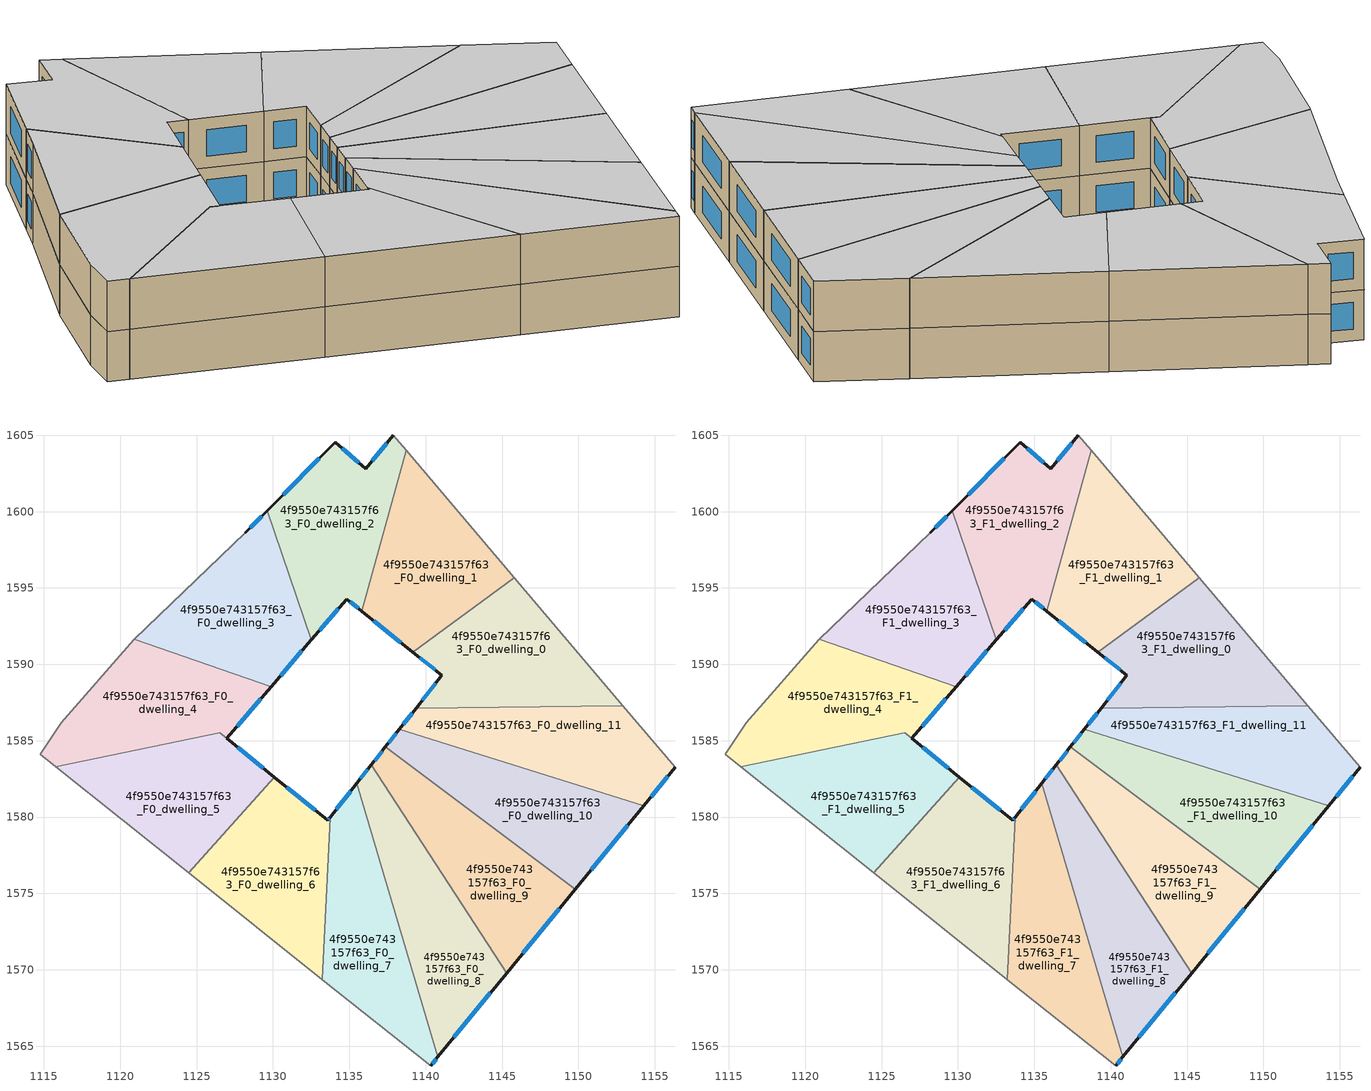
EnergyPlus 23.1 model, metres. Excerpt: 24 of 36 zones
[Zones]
4f9550e743157f63_F0_dwelling_0
 floor ground (EU_floor_Construction): 1145.81,1595.67 1152.9,1587.3 1139.37,1587.13 1141.06,1589.27 1139.16,1590.8 z0
 wall outside (EU_wall_Construction): 1139.16,1590.8 1141.06,1589.27 1139.37,1587.13 z0:3
 wall adiabatic (EU_wall_Construction): 1152.9,1587.3 1145.81,1595.67 z0:3
 wall to 4f9550e743157f63_F0_dwelling_1 (EU_wall_Construction): 1145.81,1595.67 1139.16,1590.8 z0:3
 wall to 4f9550e743157f63_F0_dwelling_11 (EU_wall_Construction): 1139.37,1587.13 1152.9,1587.3 z0:3
 window (EU_Window_Construction): 1140.66,1588.77 1139.77,1587.64 / 1139.61,1590.44 1140.61,1589.63 z0.7:2.3
4f9550e743157f63_F0_dwelling_1
 floor ground (EU_floor_Construction): 1138.72,1604.03 1145.81,1595.67 1139.16,1590.8 1135.82,1593.48 z0
 wall outside (EU_wall_Construction): 1135.82,1593.48 1139.16,1590.8 z0:3
 wall adiabatic (EU_wall_Construction): 1145.81,1595.67 1138.72,1604.03 z0:3
 wall to 4f9550e743157f63_F0_dwelling_2 (EU_wall_Construction): 1138.72,1604.03 1135.82,1593.48 z0:3
 window (EU_Window_Construction): 1136.61,1592.85 1138.38,1591.43 z0.7:2.3
4f9550e743157f63_F0_dwelling_10
 floor ground (EU_floor_Construction): 1154.28,1580.76 1149.79,1575.27 1137.37,1584.59 1138.28,1585.75 z0
 wall outside (EU_wall_Construction): 1138.28,1585.75 1137.37,1584.59 / 1149.79,1575.27 1154.28,1580.76 z0:3
 wall to 4f9550e743157f63_F0_dwelling_11 (EU_wall_Construction): 1154.28,1580.76 1138.28,1585.75 z0:3
 wall to 4f9550e743157f63_F0_dwelling_9 (EU_wall_Construction): 1137.37,1584.59 1149.79,1575.27 z0:3
 window (EU_Window_Construction): 1138.07,1585.48 1137.58,1584.86 / 1150.84,1576.56 1153.22,1579.47 z0.7:2.3
4f9550e743157f63_F0_dwelling_11
 floor ground (EU_floor_Construction): 1152.9,1587.3 1156.33,1583.26 1154.28,1580.76 1138.28,1585.75 1139.37,1587.13 z0
 wall outside (EU_wall_Construction): 1139.37,1587.13 1138.28,1585.75 / 1154.28,1580.76 1156.33,1583.26 z0:3
 wall adiabatic (EU_wall_Construction): 1156.33,1583.26 1152.9,1587.3 z0:3
 window (EU_Window_Construction): 1139.12,1586.81 1138.54,1586.08 / 1154.76,1581.34 1155.85,1582.67 z0.7:2.3
4f9550e743157f63_F0_dwelling_2
 floor ground (EU_floor_Construction): 1137.89,1605.01 1138.72,1604.03 1135.82,1593.48 1134.82,1594.28 1132.52,1591.6 1129.62,1600.04 1134.09,1604.55 1136.08,1602.81 z0
 wall outside (EU_wall_Construction): 1137.89,1605.01 1136.08,1602.81 1134.09,1604.55 1129.62,1600.04 / 1132.52,1591.6 1134.82,1594.28 1135.82,1593.48 z0:3
 wall adiabatic (EU_wall_Construction): 1138.72,1604.03 1137.89,1605.01 z0:3
 wall to 4f9550e743157f63_F0_dwelling_3 (EU_wall_Construction): 1129.62,1600.04 1132.52,1591.6 z0:3
 window (EU_Window_Construction): 1137.46,1604.49 1136.5,1603.33 / 1135.06,1594.09 1135.59,1593.66 / 1133.06,1592.23 1134.28,1593.65 / 1133.04,1603.49 1130.67,1601.1 / 1135.61,1603.22 1134.55,1604.14 z0.7:2.3
4f9550e743157f63_F0_dwelling_3
 floor ground (EU_floor_Construction): 1129.62,1600.04 1132.52,1591.6 1129.88,1588.53 1120.91,1591.65 1128.19,1598.6 z0
 wall outside (EU_wall_Construction): 1129.88,1588.53 1132.52,1591.6 / 1129.62,1600.04 1128.19,1598.6 z0:3
 wall adiabatic (EU_wall_Construction): 1128.19,1598.6 1120.91,1591.65 z0:3
 wall to 4f9550e743157f63_F0_dwelling_4 (EU_wall_Construction): 1120.9,1591.65 1129.88,1588.53 z0:3
 window (EU_Window_Construction): 1130.49,1589.25 1131.9,1590.88 / 1129.28,1599.71 1128.52,1598.94 z0.7:2.3
4f9550e743157f63_F0_dwelling_4
 floor ground (EU_floor_Construction): 1129.88,1588.53 1126.97,1585.16 1126.53,1585.51 1115.77,1583.3 1114.74,1584.11 1116.14,1586.18 1120.88,1591.62 1120.91,1591.65 z0
 wall outside (EU_wall_Construction): 1126.97,1585.16 1129.88,1588.53 z0:3
 wall adiabatic (EU_wall_Construction): 1120.91,1591.65 1120.88,1591.62 1116.14,1586.18 1114.74,1584.11 1115.77,1583.3 z0:3
 wall to 4f9550e743157f63_F0_dwelling_5 (EU_wall_Construction): 1115.77,1583.3 1126.53,1585.51 1126.97,1585.16 z0:3
 window (EU_Window_Construction): 1127.65,1585.95 1129.19,1587.74 z0.7:2.3
4f9550e743157f63_F0_dwelling_5
 floor ground (EU_floor_Construction): 1130.09,1582.62 1124.48,1576.34 1115.77,1583.3 1126.53,1585.51 z0
 wall outside (EU_wall_Construction): 1130.09,1582.62 1126.97,1585.15 z0:3
 wall adiabatic (EU_wall_Construction): 1115.77,1583.3 1124.48,1576.34 z0:3
 wall to 4f9550e743157f63_F0_dwelling_6 (EU_wall_Construction): 1124.48,1576.34 1130.09,1582.62 z0:3
 window (EU_Window_Construction): 1129.36,1583.21 1127.71,1584.56 z0.7:2.3
4f9550e743157f63_F0_dwelling_6
 floor ground (EU_floor_Construction): 1133.74,1579.99 1133.24,1569.35 1124.48,1576.34 1130.09,1582.62 1133.57,1579.78 z0
 wall outside (EU_wall_Construction): 1133.74,1579.99 1133.57,1579.78 1130.09,1582.62 z0:3
 wall adiabatic (EU_wall_Construction): 1124.48,1576.34 1133.24,1569.35 z0:3
 wall to 4f9550e743157f63_F0_dwelling_7 (EU_wall_Construction): 1133.24,1569.35 1133.74,1579.99 z0:3
 window (EU_Window_Construction): 1132.75,1580.44 1130.91,1581.95 / 1133.7,1579.94 1133.61,1579.82 z0.7:2.3
4f9550e743157f63_F0_dwelling_7
 floor ground (EU_floor_Construction): 1135.5,1582.22 1140.8,1564.29 1140.32,1563.71 1133.24,1569.35 1133.74,1579.99 z0
 wall outside (EU_wall_Construction): 1135.5,1582.22 1133.74,1579.99 / 1140.32,1563.71 1140.8,1564.29 z0:3
 wall adiabatic (EU_wall_Construction): 1133.24,1569.35 1140.32,1563.71 z0:3
 wall to 4f9550e743157f63_F0_dwelling_8 (EU_wall_Construction): 1140.8,1564.29 1135.5,1582.22 z0:3
 window (EU_Window_Construction): 1135.09,1581.7 1134.15,1580.51 / 1140.43,1563.84 1140.68,1564.15 z0.7:2.3
4f9550e743157f63_F0_dwelling_8
 floor ground (EU_floor_Construction): 1136.44,1583.42 1145.29,1569.78 1140.8,1564.29 1135.5,1582.22 z0
 wall outside (EU_wall_Construction): 1136.44,1583.42 1135.5,1582.22 / 1140.8,1564.29 1145.29,1569.78 z0:3
 wall to 4f9550e743157f63_F0_dwelling_9 (EU_wall_Construction): 1145.29,1569.78 1136.44,1583.42 z0:3
 window (EU_Window_Construction): 1136.22,1583.13 1135.72,1582.5 / 1141.85,1565.58 1144.24,1568.49 z0.7:2.3
4f9550e743157f63_F0_dwelling_9
 floor ground (EU_floor_Construction): 1149.79,1575.27 1145.29,1569.78 1136.44,1583.42 1137.37,1584.59 z0
 wall outside (EU_wall_Construction): 1137.37,1584.59 1136.44,1583.42 / 1145.29,1569.78 1149.79,1575.27 z0:3
 window (EU_Window_Construction): 1137.15,1584.32 1136.66,1583.69 / 1146.35,1571.07 1148.73,1573.98 z0.7:2.3
4f9550e743157f63_F1_dwelling_0
 floor to 4f9550e743157f63_F0_dwelling_0 (EU_floor_Construction): 1145.81,1595.67 1152.9,1587.3 1139.37,1587.13 1141.06,1589.27 1139.16,1590.8 z3
 wall outside (EU_wall_Construction): 1139.16,1590.8 1141.06,1589.27 1139.37,1587.13 z3:6
 wall adiabatic (EU_wall_Construction): 1152.9,1587.3 1145.81,1595.67 z3:6
 wall to 4f9550e743157f63_F1_dwelling_1 (EU_wall_Construction): 1145.81,1595.67 1139.16,1590.8 z3:6
 wall to 4f9550e743157f63_F1_dwelling_11 (EU_wall_Construction): 1139.37,1587.13 1152.9,1587.3 z3:6
 window (EU_Window_Construction): 1140.66,1588.77 1139.77,1587.64 / 1139.61,1590.44 1140.61,1589.63 z3.7:5.3
 ceiling to 4f9550e743157f63_F2_dwelling_0 (EU_floor_Construction): 1152.9,1587.3 1145.81,1595.67 1139.16,1590.8 1141.06,1589.27 1139.37,1587.13 z6
4f9550e743157f63_F1_dwelling_1
 floor to 4f9550e743157f63_F0_dwelling_1 (EU_floor_Construction): 1138.71,1604.03 1145.81,1595.67 1139.16,1590.8 1135.82,1593.48 z3
 wall outside (EU_wall_Construction): 1135.82,1593.48 1139.16,1590.8 z3:6
 wall adiabatic (EU_wall_Construction): 1145.81,1595.67 1138.72,1604.03 z3:6
 wall to 4f9550e743157f63_F1_dwelling_2 (EU_wall_Construction): 1138.72,1604.03 1135.82,1593.48 z3:6
 window (EU_Window_Construction): 1136.61,1592.85 1138.38,1591.43 z3.7:5.3
 ceiling to 4f9550e743157f63_F2_dwelling_1 (EU_floor_Construction): 1145.81,1595.67 1138.71,1604.03 1135.82,1593.48 1139.16,1590.8 z6
4f9550e743157f63_F1_dwelling_10
 floor to 4f9550e743157f63_F0_dwelling_10 (EU_floor_Construction): 1154.28,1580.76 1149.79,1575.27 1137.37,1584.59 1138.28,1585.75 z3
 wall outside (EU_wall_Construction): 1138.28,1585.75 1137.37,1584.59 / 1149.79,1575.27 1154.28,1580.76 z3:6
 wall to 4f9550e743157f63_F1_dwelling_11 (EU_wall_Construction): 1154.28,1580.76 1138.28,1585.75 z3:6
 wall to 4f9550e743157f63_F1_dwelling_9 (EU_wall_Construction): 1137.37,1584.59 1149.79,1575.27 z3:6
 window (EU_Window_Construction): 1138.07,1585.48 1137.58,1584.86 / 1150.84,1576.56 1153.22,1579.47 z3.7:5.3
 ceiling to 4f9550e743157f63_F2_dwelling_10 (EU_floor_Construction): 1149.79,1575.27 1154.28,1580.76 1138.28,1585.75 1137.37,1584.59 z6
4f9550e743157f63_F1_dwelling_11
 floor to 4f9550e743157f63_F0_dwelling_11 (EU_floor_Construction): 1152.9,1587.3 1156.33,1583.26 1154.28,1580.76 1138.28,1585.75 1139.37,1587.13 z3
 wall outside (EU_wall_Construction): 1139.37,1587.13 1138.28,1585.75 / 1154.28,1580.76 1156.33,1583.26 z3:6
 wall adiabatic (EU_wall_Construction): 1156.33,1583.26 1152.9,1587.3 z3:6
 window (EU_Window_Construction): 1139.12,1586.81 1138.54,1586.08 / 1154.76,1581.34 1155.85,1582.67 z3.7:5.3
 ceiling to 4f9550e743157f63_F2_dwelling_11 (EU_floor_Construction): 1154.28,1580.76 1156.33,1583.26 1152.9,1587.3 1139.37,1587.13 1138.28,1585.75 z6
4f9550e743157f63_F1_dwelling_2
 floor to 4f9550e743157f63_F0_dwelling_2 (EU_floor_Construction): 1137.89,1605.01 1138.71,1604.03 1135.82,1593.48 1134.82,1594.28 1132.51,1591.6 1129.62,1600.04 1134.08,1604.55 1136.08,1602.81 z3
 wall outside (EU_wall_Construction): 1137.89,1605.01 1136.08,1602.81 1134.09,1604.55 1129.62,1600.04 / 1132.52,1591.6 1134.82,1594.28 1135.82,1593.48 z3:6
 wall adiabatic (EU_wall_Construction): 1138.72,1604.03 1137.89,1605.01 z3:6
 wall to 4f9550e743157f63_F1_dwelling_3 (EU_wall_Construction): 1129.62,1600.04 1132.52,1591.6 z3:6
 window (EU_Window_Construction): 1137.46,1604.49 1136.5,1603.33 / 1135.06,1594.09 1135.59,1593.66 / 1133.06,1592.23 1134.28,1593.65 / 1133.04,1603.49 1130.67,1601.1 / 1135.61,1603.22 1134.55,1604.14 z3.7:5.3
 ceiling to 4f9550e743157f63_F2_dwelling_2 (EU_floor_Construction): 1135.82,1593.48 1138.71,1604.03 1137.89,1605.01 1136.08,1602.81 1134.08,1604.55 1129.62,1600.04 1132.51,1591.6 1134.82,1594.28 z6
4f9550e743157f63_F1_dwelling_3
 floor to 4f9550e743157f63_F0_dwelling_3 (EU_floor_Construction): 1129.62,1600.04 1132.51,1591.6 1129.88,1588.53 1120.9,1591.65 1128.19,1598.6 z3
 wall outside (EU_wall_Construction): 1129.88,1588.53 1132.52,1591.6 / 1129.62,1600.04 1128.19,1598.6 z3:6
 wall adiabatic (EU_wall_Construction): 1128.19,1598.6 1120.91,1591.65 z3:6
 wall to 4f9550e743157f63_F1_dwelling_4 (EU_wall_Construction): 1120.9,1591.65 1129.88,1588.53 z3:6
 window (EU_Window_Construction): 1130.49,1589.25 1131.9,1590.88 / 1129.28,1599.71 1128.52,1598.94 z3.7:5.3
 ceiling to 4f9550e743157f63_F2_dwelling_3 (EU_floor_Construction): 1129.88,1588.53 1132.51,1591.6 1129.62,1600.04 1128.19,1598.6 1120.9,1591.65 z6
4f9550e743157f63_F1_dwelling_4
 floor to 4f9550e743157f63_F0_dwelling_4 (EU_floor_Construction): 1129.88,1588.53 1126.97,1585.16 1126.53,1585.51 1115.77,1583.3 1114.74,1584.11 1116.14,1586.18 1120.88,1591.62 1120.9,1591.65 z3
 wall outside (EU_wall_Construction): 1126.97,1585.16 1129.88,1588.53 z3:6
 wall adiabatic (EU_wall_Construction): 1120.91,1591.65 1120.88,1591.62 1116.14,1586.18 1114.74,1584.11 1115.77,1583.3 z3:6
 wall to 4f9550e743157f63_F1_dwelling_5 (EU_wall_Construction): 1115.77,1583.3 1126.53,1585.51 1126.97,1585.16 z3:6
 window (EU_Window_Construction): 1127.65,1585.95 1129.19,1587.74 z3.7:5.3
 ceiling to 4f9550e743157f63_F2_dwelling_4 (EU_floor_Construction): 1126.97,1585.16 1129.88,1588.53 1120.9,1591.65 1120.88,1591.62 1116.14,1586.18 1114.74,1584.11 1115.77,1583.3 1126.53,1585.51 z6
4f9550e743157f63_F1_dwelling_5
 floor to 4f9550e743157f63_F0_dwelling_5 (EU_floor_Construction): 1130.09,1582.62 1124.48,1576.34 1115.77,1583.3 1126.53,1585.51 z3
 wall outside (EU_wall_Construction): 1130.09,1582.62 1126.97,1585.15 z3:6
 wall adiabatic (EU_wall_Construction): 1115.77,1583.3 1124.48,1576.34 z3:6
 wall to 4f9550e743157f63_F1_dwelling_6 (EU_wall_Construction): 1124.48,1576.34 1130.09,1582.62 z3:6
 window (EU_Window_Construction): 1129.36,1583.21 1127.71,1584.56 z3.7:5.3
 ceiling to 4f9550e743157f63_F2_dwelling_5 (EU_floor_Construction): 1124.48,1576.34 1130.09,1582.62 1126.53,1585.51 1115.77,1583.3 z6
4f9550e743157f63_F1_dwelling_6
 floor to 4f9550e743157f63_F0_dwelling_6 (EU_floor_Construction): 1133.74,1579.99 1133.24,1569.35 1124.48,1576.34 1130.09,1582.62 1133.57,1579.78 z3
 wall outside (EU_wall_Construction): 1133.74,1579.99 1133.57,1579.78 1130.09,1582.62 z3:6
 wall adiabatic (EU_wall_Construction): 1124.48,1576.34 1133.24,1569.35 z3:6
 wall to 4f9550e743157f63_F1_dwelling_7 (EU_wall_Construction): 1133.24,1569.35 1133.74,1579.99 z3:6
 window (EU_Window_Construction): 1132.75,1580.44 1130.91,1581.95 / 1133.7,1579.94 1133.61,1579.82 z3.7:5.3
 ceiling to 4f9550e743157f63_F2_dwelling_6 (EU_floor_Construction): 1133.24,1569.35 1133.74,1579.99 1133.57,1579.78 1130.09,1582.62 1124.48,1576.34 z6
4f9550e743157f63_F1_dwelling_7
 floor to 4f9550e743157f63_F0_dwelling_7 (EU_floor_Construction): 1135.5,1582.22 1140.8,1564.29 1140.32,1563.71 1133.24,1569.35 1133.74,1579.99 z3
 wall outside (EU_wall_Construction): 1135.5,1582.22 1133.74,1579.99 / 1140.32,1563.71 1140.8,1564.29 z3:6
 wall adiabatic (EU_wall_Construction): 1133.24,1569.35 1140.32,1563.71 z3:6
 wall to 4f9550e743157f63_F1_dwelling_8 (EU_wall_Construction): 1140.8,1564.29 1135.5,1582.22 z3:6
 window (EU_Window_Construction): 1135.09,1581.7 1134.15,1580.51 / 1140.43,1563.84 1140.68,1564.15 z3.7:5.3
 ceiling to 4f9550e743157f63_F2_dwelling_7 (EU_floor_Construction): 1140.32,1563.71 1140.8,1564.29 1135.5,1582.22 1133.74,1579.99 1133.24,1569.35 z6
4f9550e743157f63_F1_dwelling_8
 floor to 4f9550e743157f63_F0_dwelling_8 (EU_floor_Construction): 1136.44,1583.42 1145.29,1569.78 1140.8,1564.29 1135.5,1582.22 z3
 wall outside (EU_wall_Construction): 1136.44,1583.42 1135.5,1582.22 / 1140.8,1564.29 1145.29,1569.78 z3:6
 wall to 4f9550e743157f63_F1_dwelling_9 (EU_wall_Construction): 1145.29,1569.78 1136.44,1583.42 z3:6
 window (EU_Window_Construction): 1136.22,1583.13 1135.72,1582.5 / 1141.85,1565.58 1144.24,1568.49 z3.7:5.3
 ceiling to 4f9550e743157f63_F2_dwelling_8 (EU_floor_Construction): 1140.8,1564.29 1145.29,1569.78 1136.44,1583.42 1135.5,1582.22 z6
4f9550e743157f63_F1_dwelling_9
 floor to 4f9550e743157f63_F0_dwelling_9 (EU_floor_Construction): 1149.79,1575.27 1145.29,1569.78 1136.44,1583.42 1137.37,1584.59 z3
 wall outside (EU_wall_Construction): 1137.37,1584.59 1136.44,1583.42 / 1145.29,1569.78 1149.79,1575.27 z3:6
 window (EU_Window_Construction): 1137.15,1584.32 1136.66,1583.69 / 1146.35,1571.07 1148.73,1573.98 z3.7:5.3
 ceiling to 4f9550e743157f63_F2_dwelling_9 (EU_floor_Construction): 1145.29,1569.78 1149.79,1575.27 1137.37,1584.59 1136.44,1583.42 z6
[Building]
EU S2 Campaign: North Axis=0; Terrain=City; Solar Distribution=FullExterior
[Site:Location]
Budapest.Ferenc.Liszt.Intl.AP: Latitude=47.437; Longitude=19.256; Time Zone=1; Elevation=185
[SizingPeriod:WeatherFileDays]
AnnualSizingPeriod: Begin Month=1; Begin Day of Month=1; End Month=12; End Day of Month=31; Day of Week for Start Day=Monday; Use Weather File Daylight Saving Period=No; Use Weather File Rain and Snow Indicators=No
[MATERIAL]
EU_InternalMass_Material: Roughness=MediumRough; Thickness=0.1; Conductivity=1; Density=1800; Specific Heat=900; Thermal Absorptance=0.9; Solar Absorptance=0.7; Visible Absorptance=0.7
[MATERIAL:NOMASS] Roughness=MediumRough; Thermal Absorptance=0.9; Solar Absorptance=0.7; Visible Absorptance=0.7
Name | Thermal Resistance
EU_wall_NoMass | 0.832559
EU_floor_NoMass | 0.872794
[WINDOWMATERIAL:SIMPLEGLAZINGSYSTEM]
EU_Window_SimpleGlazing: UFactor=2.79869; Solar Heat Gain Coefficient=0.75; Visible Transmittance=0.75
[CONSTRUCTION]
EU_wall_Construction: EU_wall_NoMass
EU_floor_Construction: EU_floor_NoMass
EU_Window_Construction: EU_Window_SimpleGlazing
EU_InternalMass_Construction: EU_InternalMass_Material
[ZONE] Type=1; Multiplier=1; Ceiling Height=autocalculate; Floor Area=autocalculate; Part of Total Floor Area=Yes
Name | Volume
4f9550e743157f63_F0_dwelling_0; 4f9550e743157f63_F1_dwelling_0 | 199.666
4f9550e743157f63_F0_dwelling_1 | 199.67
4f9550e743157f63_F1_dwelling_1 | 199.669
4f9550e743157f63_F0_dwelling_10; 4f9550e743157f63_F1_dwelling_10 | 199.631
4f9550e743157f63_F0_dwelling_11; 4f9550e743157f63_F1_dwelling_11 | 199.694
4f9550e743157f63_F0_dwelling_2 | 199.652
4f9550e743157f63_F1_dwelling_2 | 199.651
4f9550e743157f63_F0_dwelling_3; 4f9550e743157f63_F1_dwelling_3 | 199.674
4f9550e743157f63_F0_dwelling_4; 4f9550e743157f63_F1_dwelling_4 | 200.273
4f9550e743157f63_F0_dwelling_5; 4f9550e743157f63_F1_dwelling_5 | 199.051
4f9550e743157f63_F0_dwelling_6; 4f9550e743157f63_F1_dwelling_6 | 199.691
4f9550e743157f63_F0_dwelling_7; 4f9550e743157f63_F1_dwelling_7 | 199.672
4f9550e743157f63_F0_dwelling_8; 4f9550e743157f63_F1_dwelling_8 | 199.667
4f9550e743157f63_F0_dwelling_9; 4f9550e743157f63_F1_dwelling_9 | 199.653
[INTERNALMASS] Construction=EU_InternalMass_Construction
Name | Zone or ZoneList | Surface Area
4f9550e743157f63_F0_dwelling_0_EU_InternalMass | 4f9550e743157f63_F0_dwelling_0 | 66.5554
4f9550e743157f63_F0_dwelling_1_EU_InternalMass | 4f9550e743157f63_F0_dwelling_1 | 66.5564
4f9550e743157f63_F0_dwelling_2_EU_InternalMass | 4f9550e743157f63_F0_dwelling_2 | 66.5505
4f9550e743157f63_F0_dwelling_3_EU_InternalMass | 4f9550e743157f63_F0_dwelling_3 | 66.558
4f9550e743157f63_F0_dwelling_4_EU_InternalMass | 4f9550e743157f63_F0_dwelling_4 | 66.7578
4f9550e743157f63_F0_dwelling_5_EU_InternalMass | 4f9550e743157f63_F0_dwelling_5 | 66.3508
4f9550e743157f63_F0_dwelling_6_EU_InternalMass | 4f9550e743157f63_F0_dwelling_6 | 66.5637
4f9550e743157f63_F0_dwelling_7_EU_InternalMass | 4f9550e743157f63_F0_dwelling_7 | 66.5573
4f9550e743157f63_F0_dwelling_8_EU_InternalMass | 4f9550e743157f63_F0_dwelling_8 | 66.5558
4f9550e743157f63_F0_dwelling_9_EU_InternalMass | 4f9550e743157f63_F0_dwelling_9 | 66.5512
4f9550e743157f63_F0_dwelling_10_EU_InternalMass | 4f9550e743157f63_F0_dwelling_10 | 66.5437
4f9550e743157f63_F0_dwelling_11_EU_InternalMass | 4f9550e743157f63_F0_dwelling_11 | 66.5648
4f9550e743157f63_F1_dwelling_0_EU_InternalMass | 4f9550e743157f63_F1_dwelling_0 | 66.5554
4f9550e743157f63_F1_dwelling_1_EU_InternalMass | 4f9550e743157f63_F1_dwelling_1 | 66.5564
4f9550e743157f63_F1_dwelling_2_EU_InternalMass | 4f9550e743157f63_F1_dwelling_2 | 66.5505
4f9550e743157f63_F1_dwelling_3_EU_InternalMass | 4f9550e743157f63_F1_dwelling_3 | 66.558
4f9550e743157f63_F1_dwelling_4_EU_InternalMass | 4f9550e743157f63_F1_dwelling_4 | 66.7578
4f9550e743157f63_F1_dwelling_5_EU_InternalMass | 4f9550e743157f63_F1_dwelling_5 | 66.3508
4f9550e743157f63_F1_dwelling_6_EU_InternalMass | 4f9550e743157f63_F1_dwelling_6 | 66.5637
4f9550e743157f63_F1_dwelling_7_EU_InternalMass | 4f9550e743157f63_F1_dwelling_7 | 66.5573
4f9550e743157f63_F1_dwelling_8_EU_InternalMass | 4f9550e743157f63_F1_dwelling_8 | 66.5558
4f9550e743157f63_F1_dwelling_9_EU_InternalMass | 4f9550e743157f63_F1_dwelling_9 | 66.5512
4f9550e743157f63_F1_dwelling_10_EU_InternalMass | 4f9550e743157f63_F1_dwelling_10 | 66.5437
4f9550e743157f63_F1_dwelling_11_EU_InternalMass | 4f9550e743157f63_F1_dwelling_11 | 66.5648
[OTHEREQUIPMENT] Fuel Type=Electricity; Design Level Calculation Method=Watts/Area; Power per Zone Floor Area=1; Fraction Latent=0; Fraction Radiant=0; Fraction Lost=0; Carbon Dioxide Generation Rate=0; EndUse Subcategory=EU_Step8_InternalGains
Name | Zone or ZoneList or Space or SpaceList | Schedule
EU_Step8_InternalGain_4f9550e743157f63_F0_dwelling_0_f000 | 4f9550e743157f63_F0_dwelling_0 | EU_Step8_GainSchedule_4f9550e743157f63_F0_dwelling_0_f000
EU_Step8_InternalGain_4f9550e743157f63_F0_dwelling_1_f000 | 4f9550e743157f63_F0_dwelling_1 | EU_Step8_GainSchedule_4f9550e743157f63_F0_dwelling_1_f000
EU_Step8_InternalGain_4f9550e743157f63_F0_dwelling_2_f000 | 4f9550e743157f63_F0_dwelling_2 | EU_Step8_GainSchedule_4f9550e743157f63_F0_dwelling_2_f000
EU_Step8_InternalGain_4f9550e743157f63_F0_dwelling_3_f000 | 4f9550e743157f63_F0_dwelling_3 | EU_Step8_GainSchedule_4f9550e743157f63_F0_dwelling_3_f000
EU_Step8_InternalGain_4f9550e743157f63_F0_dwelling_4_f000 | 4f9550e743157f63_F0_dwelling_4 | EU_Step8_GainSchedule_4f9550e743157f63_F0_dwelling_4_f000
EU_Step8_InternalGain_4f9550e743157f63_F0_dwelling_5_f000 | 4f9550e743157f63_F0_dwelling_5 | EU_Step8_GainSchedule_4f9550e743157f63_F0_dwelling_5_f000
EU_Step8_InternalGain_4f9550e743157f63_F0_dwelling_6_f000 | 4f9550e743157f63_F0_dwelling_6 | EU_Step8_GainSchedule_4f9550e743157f63_F0_dwelling_6_f000
EU_Step8_InternalGain_4f9550e743157f63_F0_dwelling_7_f000 | 4f9550e743157f63_F0_dwelling_7 | EU_Step8_GainSchedule_4f9550e743157f63_F0_dwelling_7_f000
EU_Step8_InternalGain_4f9550e743157f63_F0_dwelling_8_f000 | 4f9550e743157f63_F0_dwelling_8 | EU_Step8_GainSchedule_4f9550e743157f63_F0_dwelling_8_f000
EU_Step8_InternalGain_4f9550e743157f63_F0_dwelling_9_f000 | 4f9550e743157f63_F0_dwelling_9 | EU_Step8_GainSchedule_4f9550e743157f63_F0_dwelling_9_f000
EU_Step8_InternalGain_4f9550e743157f63_F0_dwelling_10_f000 | 4f9550e743157f63_F0_dwelling_10 | EU_Step8_GainSchedule_4f9550e743157f63_F0_dwelling_10_f000
EU_Step8_InternalGain_4f9550e743157f63_F0_dwelling_11_f000 | 4f9550e743157f63_F0_dwelling_11 | EU_Step8_GainSchedule_4f9550e743157f63_F0_dwelling_11_f000
EU_Step8_InternalGain_4f9550e743157f63_F1_dwelling_0_f000 | 4f9550e743157f63_F1_dwelling_0 | EU_Step8_GainSchedule_4f9550e743157f63_F1_dwelling_0_f000
EU_Step8_InternalGain_4f9550e743157f63_F1_dwelling_1_f000 | 4f9550e743157f63_F1_dwelling_1 | EU_Step8_GainSchedule_4f9550e743157f63_F1_dwelling_1_f000
EU_Step8_InternalGain_4f9550e743157f63_F1_dwelling_2_f000 | 4f9550e743157f63_F1_dwelling_2 | EU_Step8_GainSchedule_4f9550e743157f63_F1_dwelling_2_f000
EU_Step8_InternalGain_4f9550e743157f63_F1_dwelling_3_f000 | 4f9550e743157f63_F1_dwelling_3 | EU_Step8_GainSchedule_4f9550e743157f63_F1_dwelling_3_f000
EU_Step8_InternalGain_4f9550e743157f63_F1_dwelling_4_f000 | 4f9550e743157f63_F1_dwelling_4 | EU_Step8_GainSchedule_4f9550e743157f63_F1_dwelling_4_f000
EU_Step8_InternalGain_4f9550e743157f63_F1_dwelling_5_f000 | 4f9550e743157f63_F1_dwelling_5 | EU_Step8_GainSchedule_4f9550e743157f63_F1_dwelling_5_f000
EU_Step8_InternalGain_4f9550e743157f63_F1_dwelling_6_f000 | 4f9550e743157f63_F1_dwelling_6 | EU_Step8_GainSchedule_4f9550e743157f63_F1_dwelling_6_f000
EU_Step8_InternalGain_4f9550e743157f63_F1_dwelling_7_f000 | 4f9550e743157f63_F1_dwelling_7 | EU_Step8_GainSchedule_4f9550e743157f63_F1_dwelling_7_f000
EU_Step8_InternalGain_4f9550e743157f63_F1_dwelling_8_f000 | 4f9550e743157f63_F1_dwelling_8 | EU_Step8_GainSchedule_4f9550e743157f63_F1_dwelling_8_f000
EU_Step8_InternalGain_4f9550e743157f63_F1_dwelling_9_f000 | 4f9550e743157f63_F1_dwelling_9 | EU_Step8_GainSchedule_4f9550e743157f63_F1_dwelling_9_f000
EU_Step8_InternalGain_4f9550e743157f63_F1_dwelling_10_f000 | 4f9550e743157f63_F1_dwelling_10 | EU_Step8_GainSchedule_4f9550e743157f63_F1_dwelling_10_f000
EU_Step8_InternalGain_4f9550e743157f63_F1_dwelling_11_f000 | 4f9550e743157f63_F1_dwelling_11 | EU_Step8_GainSchedule_4f9550e743157f63_F1_dwelling_11_f000
[ZONEVENTILATION:DESIGNFLOWRATE] Schedule=EU_AlwaysOn; Design Flow Rate Calculation Method=AirChanges/Hour; Air Changes per Hour=0.475469; Ventilation Type=Natural; Fan Pressure Rise=0; Fan Total Efficiency=1; Constant Term Coefficient=1; Temperature Term Coefficient=0; Velocity Term Coefficient=0; Velocity Squared Term Coefficient=0; Minimum Indoor Temperature=-100; Maximum Indoor Temperature=100; Delta Temperature=-100; Minimum Outdoor Temperature=-100; Maximum Outdoor Temperature=100; Maximum Wind Speed=40
Name | Zone or ZoneList or Space or SpaceList
EU_ConstantAir_4f9550e743157f63_F0_dwelling_0 | 4f9550e743157f63_F0_dwelling_0
EU_ConstantAir_4f9550e743157f63_F0_dwelling_1 | 4f9550e743157f63_F0_dwelling_1
EU_ConstantAir_4f9550e743157f63_F0_dwelling_2 | 4f9550e743157f63_F0_dwelling_2
EU_ConstantAir_4f9550e743157f63_F0_dwelling_3 | 4f9550e743157f63_F0_dwelling_3
EU_ConstantAir_4f9550e743157f63_F0_dwelling_4 | 4f9550e743157f63_F0_dwelling_4
EU_ConstantAir_4f9550e743157f63_F0_dwelling_5 | 4f9550e743157f63_F0_dwelling_5
EU_ConstantAir_4f9550e743157f63_F0_dwelling_6 | 4f9550e743157f63_F0_dwelling_6
EU_ConstantAir_4f9550e743157f63_F0_dwelling_7 | 4f9550e743157f63_F0_dwelling_7
EU_ConstantAir_4f9550e743157f63_F0_dwelling_8 | 4f9550e743157f63_F0_dwelling_8
EU_ConstantAir_4f9550e743157f63_F0_dwelling_9 | 4f9550e743157f63_F0_dwelling_9
EU_ConstantAir_4f9550e743157f63_F0_dwelling_10 | 4f9550e743157f63_F0_dwelling_10
EU_ConstantAir_4f9550e743157f63_F0_dwelling_11 | 4f9550e743157f63_F0_dwelling_11
EU_ConstantAir_4f9550e743157f63_F1_dwelling_0 | 4f9550e743157f63_F1_dwelling_0
EU_ConstantAir_4f9550e743157f63_F1_dwelling_1 | 4f9550e743157f63_F1_dwelling_1
EU_ConstantAir_4f9550e743157f63_F1_dwelling_2 | 4f9550e743157f63_F1_dwelling_2
EU_ConstantAir_4f9550e743157f63_F1_dwelling_3 | 4f9550e743157f63_F1_dwelling_3
EU_ConstantAir_4f9550e743157f63_F1_dwelling_4 | 4f9550e743157f63_F1_dwelling_4
EU_ConstantAir_4f9550e743157f63_F1_dwelling_5 | 4f9550e743157f63_F1_dwelling_5
EU_ConstantAir_4f9550e743157f63_F1_dwelling_6 | 4f9550e743157f63_F1_dwelling_6
EU_ConstantAir_4f9550e743157f63_F1_dwelling_7 | 4f9550e743157f63_F1_dwelling_7
EU_ConstantAir_4f9550e743157f63_F1_dwelling_8 | 4f9550e743157f63_F1_dwelling_8
EU_ConstantAir_4f9550e743157f63_F1_dwelling_9 | 4f9550e743157f63_F1_dwelling_9
EU_ConstantAir_4f9550e743157f63_F1_dwelling_10 | 4f9550e743157f63_F1_dwelling_10
EU_ConstantAir_4f9550e743157f63_F1_dwelling_11 | 4f9550e743157f63_F1_dwelling_11
[HVACTEMPLATE:THERMOSTAT] Constant Heating Setpoint=20; Constant Cooling Setpoint=50
EU_HeatOnly_4f9550e743157f63_F0_dwelling_0; EU_HeatOnly_4f9550e743157f63_F0_dwelling_1; EU_HeatOnly_4f9550e743157f63_F0_dwelling_2; EU_HeatOnly_4f9550e743157f63_F0_dwelling_3; EU_HeatOnly_4f9550e743157f63_F0_dwelling_4; EU_HeatOnly_4f9550e743157f63_F0_dwelling_5; EU_HeatOnly_4f9550e743157f63_F0_dwelling_6; EU_HeatOnly_4f9550e743157f63_F0_dwelling_7; EU_HeatOnly_4f9550e743157f63_F0_dwelling_8; EU_HeatOnly_4f9550e743157f63_F0_dwelling_9; EU_HeatOnly_4f9550e743157f63_F0_dwelling_10; EU_HeatOnly_4f9550e743157f63_F0_dwelling_11; EU_HeatOnly_4f9550e743157f63_F1_dwelling_0; EU_HeatOnly_4f9550e743157f63_F1_dwelling_1; EU_HeatOnly_4f9550e743157f63_F1_dwelling_2; EU_HeatOnly_4f9550e743157f63_F1_dwelling_3; EU_HeatOnly_4f9550e743157f63_F1_dwelling_4; EU_HeatOnly_4f9550e743157f63_F1_dwelling_5; EU_HeatOnly_4f9550e743157f63_F1_dwelling_6; EU_HeatOnly_4f9550e743157f63_F1_dwelling_7; EU_HeatOnly_4f9550e743157f63_F1_dwelling_8; EU_HeatOnly_4f9550e743157f63_F1_dwelling_9; EU_HeatOnly_4f9550e743157f63_F1_dwelling_10; EU_HeatOnly_4f9550e743157f63_F1_dwelling_11; EU_HeatOnly_4f9550e743157f63_F2_dwelling_0; EU_HeatOnly_4f9550e743157f63_F2_dwelling_1; EU_HeatOnly_4f9550e743157f63_F2_dwelling_2; EU_HeatOnly_4f9550e743157f63_F2_dwelling_3; EU_HeatOnly_4f9550e743157f63_F2_dwelling_4; EU_HeatOnly_4f9550e743157f63_F2_dwelling_5; EU_HeatOnly_4f9550e743157f63_F2_dwelling_6; EU_HeatOnly_4f9550e743157f63_F2_dwelling_7; EU_HeatOnly_4f9550e743157f63_F2_dwelling_8; EU_HeatOnly_4f9550e743157f63_F2_dwelling_9; EU_HeatOnly_4f9550e743157f63_F2_dwelling_10; EU_HeatOnly_4f9550e743157f63_F2_dwelling_11
[HVACTEMPLATE:ZONE:IDEALLOADSAIRSYSTEM] System Availability Schedule=EU_AlwaysOn; Maximum Heating Supply Air Temperature=50; Minimum Cooling Supply Air Temperature=13; Maximum Heating Supply Air Humidity Ratio=0.0156; Minimum Cooling Supply Air Humidity Ratio=0.0077; Heating Limit=NoLimit; Cooling Limit=NoLimit; Heating Availability Schedule=EU_AlwaysOn; Cooling Availability Schedule=EU_CoolingOff; Dehumidification Control Type=ConstantSensibleHeatRatio; Cooling Sensible Heat Ratio=0.7; Dehumidification Setpoint=60; Humidification Control Type=None; Humidification Setpoint=30; Outdoor Air Method=None; Outdoor Air Flow Rate per Person=0.00944; Outdoor Air Flow Rate per Zone Floor Area=0; Outdoor Air Flow Rate per Zone=0; Demand Controlled Ventilation Type=None; Outdoor Air Economizer Type=NoEconomizer; Heat Recovery Type=None; Sensible Heat Recovery Effectiveness=0.7; Latent Heat Recovery Effectiveness=0.65
Name | Template Thermostat
4f9550e743157f63_F0_dwelling_0 | EU_HeatOnly_4f9550e743157f63_F0_dwelling_0
4f9550e743157f63_F0_dwelling_1 | EU_HeatOnly_4f9550e743157f63_F0_dwelling_1
4f9550e743157f63_F0_dwelling_2 | EU_HeatOnly_4f9550e743157f63_F0_dwelling_2
4f9550e743157f63_F0_dwelling_3 | EU_HeatOnly_4f9550e743157f63_F0_dwelling_3
4f9550e743157f63_F0_dwelling_4 | EU_HeatOnly_4f9550e743157f63_F0_dwelling_4
4f9550e743157f63_F0_dwelling_5 | EU_HeatOnly_4f9550e743157f63_F0_dwelling_5
4f9550e743157f63_F0_dwelling_6 | EU_HeatOnly_4f9550e743157f63_F0_dwelling_6
4f9550e743157f63_F0_dwelling_7 | EU_HeatOnly_4f9550e743157f63_F0_dwelling_7
4f9550e743157f63_F0_dwelling_8 | EU_HeatOnly_4f9550e743157f63_F0_dwelling_8
4f9550e743157f63_F0_dwelling_9 | EU_HeatOnly_4f9550e743157f63_F0_dwelling_9
4f9550e743157f63_F0_dwelling_10 | EU_HeatOnly_4f9550e743157f63_F0_dwelling_10
4f9550e743157f63_F0_dwelling_11 | EU_HeatOnly_4f9550e743157f63_F0_dwelling_11
4f9550e743157f63_F1_dwelling_0 | EU_HeatOnly_4f9550e743157f63_F1_dwelling_0
4f9550e743157f63_F1_dwelling_1 | EU_HeatOnly_4f9550e743157f63_F1_dwelling_1
4f9550e743157f63_F1_dwelling_2 | EU_HeatOnly_4f9550e743157f63_F1_dwelling_2
4f9550e743157f63_F1_dwelling_3 | EU_HeatOnly_4f9550e743157f63_F1_dwelling_3
4f9550e743157f63_F1_dwelling_4 | EU_HeatOnly_4f9550e743157f63_F1_dwelling_4
4f9550e743157f63_F1_dwelling_5 | EU_HeatOnly_4f9550e743157f63_F1_dwelling_5
4f9550e743157f63_F1_dwelling_6 | EU_HeatOnly_4f9550e743157f63_F1_dwelling_6
4f9550e743157f63_F1_dwelling_7 | EU_HeatOnly_4f9550e743157f63_F1_dwelling_7
4f9550e743157f63_F1_dwelling_8 | EU_HeatOnly_4f9550e743157f63_F1_dwelling_8
4f9550e743157f63_F1_dwelling_9 | EU_HeatOnly_4f9550e743157f63_F1_dwelling_9
4f9550e743157f63_F1_dwelling_10 | EU_HeatOnly_4f9550e743157f63_F1_dwelling_10
4f9550e743157f63_F1_dwelling_11 | EU_HeatOnly_4f9550e743157f63_F1_dwelling_11
[SIZING:ZONE] Zone Cooling Design Supply Air Temperature Input Method=SupplyAirTemperature; Zone Cooling Design Supply Air Temperature=13; Zone Heating Design Supply Air Temperature Input Method=SupplyAirTemperature; Zone Heating Design Supply Air Temperature=50; Zone Cooling Design Supply Air Humidity Ratio=0.008; Zone Heating Design Supply Air Humidity Ratio=0.008; Cooling Design Air Flow Method=DesignDay; Cooling Design Air Flow Rate=0; Cooling Minimum Air Flow per Zone Floor Area=0.000762; Cooling Minimum Air Flow=0; Cooling Minimum Air Flow Fraction=0.2; Heating Design Air Flow Method=DesignDay; Heating Design Air Flow Rate=0; Heating Maximum Air Flow per Zone Floor Area=0.002032; Heating Maximum Air Flow=0.141576; Heating Maximum Air Flow Fraction=0.3; Account for Dedicated Outdoor Air System=No; Dedicated Outdoor Air System Control Strategy=NeutralSupplyAir; Dedicated Outdoor Air Low Setpoint Temperature for Design=autosize; Dedicated Outdoor Air High Setpoint Temperature for Design=autosize; Zone Load Sizing Method=Sensible Load Only No Latent Load; Zone Latent Cooling Design Supply Air Humidity Ratio Input Method=HumidityRatioDifference; Zone Cooling Design Supply Air Humidity Ratio Difference=0.005; Zone Latent Heating Design Supply Air Humidity Ratio Input Method=HumidityRatioDifference; Zone Humidification Design Supply Air Humidity Ratio Difference=0.005
4f9550e743157f63_F0_dwelling_0; 4f9550e743157f63_F0_dwelling_1; 4f9550e743157f63_F0_dwelling_2; 4f9550e743157f63_F0_dwelling_3; 4f9550e743157f63_F0_dwelling_4; 4f9550e743157f63_F0_dwelling_5; 4f9550e743157f63_F0_dwelling_6; 4f9550e743157f63_F0_dwelling_7; 4f9550e743157f63_F0_dwelling_8; 4f9550e743157f63_F0_dwelling_9; 4f9550e743157f63_F0_dwelling_10; 4f9550e743157f63_F0_dwelling_11; 4f9550e743157f63_F1_dwelling_0; 4f9550e743157f63_F1_dwelling_1; 4f9550e743157f63_F1_dwelling_2; 4f9550e743157f63_F1_dwelling_3; 4f9550e743157f63_F1_dwelling_4; 4f9550e743157f63_F1_dwelling_5; 4f9550e743157f63_F1_dwelling_6; 4f9550e743157f63_F1_dwelling_7; 4f9550e743157f63_F1_dwelling_8; 4f9550e743157f63_F1_dwelling_9; 4f9550e743157f63_F1_dwelling_10; 4f9550e743157f63_F1_dwelling_11
[SCHEDULE:CONSTANT]
Name | Hourly Value
EU_AlwaysOn | 1
EU_CoolingOff | 0
[SCHEDULE:FILE] Column Number=1; Rows to Skip at Top=0; Number of Hours of Data=8760; Column Separator=Comma; Interpolate to Timestep=No; Minutes per Item=60; Adjust Schedule for Daylight Savings=Yes
Name | File
EU_Step8_GainSchedule_4f9550e743157f63_F0_dwelling_0_f000 | ../../schedules/4f9550e743157f63/4f9550e743157f63_F0_dwelling_0_f000_gain.csv
EU_Step8_GainSchedule_4f9550e743157f63_F0_dwelling_1_f000 | ../../schedules/4f9550e743157f63/4f9550e743157f63_F0_dwelling_1_f000_gain.csv
EU_Step8_GainSchedule_4f9550e743157f63_F0_dwelling_2_f000 | ../../schedules/4f9550e743157f63/4f9550e743157f63_F0_dwelling_2_f000_gain.csv
EU_Step8_GainSchedule_4f9550e743157f63_F0_dwelling_3_f000 | ../../schedules/4f9550e743157f63/4f9550e743157f63_F0_dwelling_3_f000_gain.csv
EU_Step8_GainSchedule_4f9550e743157f63_F0_dwelling_4_f000 | ../../schedules/4f9550e743157f63/4f9550e743157f63_F0_dwelling_4_f000_gain.csv
EU_Step8_GainSchedule_4f9550e743157f63_F0_dwelling_5_f000 | ../../schedules/4f9550e743157f63/4f9550e743157f63_F0_dwelling_5_f000_gain.csv
EU_Step8_GainSchedule_4f9550e743157f63_F0_dwelling_6_f000 | ../../schedules/4f9550e743157f63/4f9550e743157f63_F0_dwelling_6_f000_gain.csv
EU_Step8_GainSchedule_4f9550e743157f63_F0_dwelling_7_f000 | ../../schedules/4f9550e743157f63/4f9550e743157f63_F0_dwelling_7_f000_gain.csv
EU_Step8_GainSchedule_4f9550e743157f63_F0_dwelling_8_f000 | ../../schedules/4f9550e743157f63/4f9550e743157f63_F0_dwelling_8_f000_gain.csv
EU_Step8_GainSchedule_4f9550e743157f63_F0_dwelling_9_f000 | ../../schedules/4f9550e743157f63/4f9550e743157f63_F0_dwelling_9_f000_gain.csv
EU_Step8_GainSchedule_4f9550e743157f63_F0_dwelling_10_f000 | ../../schedules/4f9550e743157f63/4f9550e743157f63_F0_dwelling_10_f000_gain.csv
EU_Step8_GainSchedule_4f9550e743157f63_F0_dwelling_11_f000 | ../../schedules/4f9550e743157f63/4f9550e743157f63_F0_dwelling_11_f000_gain.csv
EU_Step8_GainSchedule_4f9550e743157f63_F1_dwelling_0_f000 | ../../schedules/4f9550e743157f63/4f9550e743157f63_F1_dwelling_0_f000_gain.csv
EU_Step8_GainSchedule_4f9550e743157f63_F1_dwelling_1_f000 | ../../schedules/4f9550e743157f63/4f9550e743157f63_F1_dwelling_1_f000_gain.csv
EU_Step8_GainSchedule_4f9550e743157f63_F1_dwelling_2_f000 | ../../schedules/4f9550e743157f63/4f9550e743157f63_F1_dwelling_2_f000_gain.csv
EU_Step8_GainSchedule_4f9550e743157f63_F1_dwelling_3_f000 | ../../schedules/4f9550e743157f63/4f9550e743157f63_F1_dwelling_3_f000_gain.csv
EU_Step8_GainSchedule_4f9550e743157f63_F1_dwelling_4_f000 | ../../schedules/4f9550e743157f63/4f9550e743157f63_F1_dwelling_4_f000_gain.csv
EU_Step8_GainSchedule_4f9550e743157f63_F1_dwelling_5_f000 | ../../schedules/4f9550e743157f63/4f9550e743157f63_F1_dwelling_5_f000_gain.csv
EU_Step8_GainSchedule_4f9550e743157f63_F1_dwelling_6_f000 | ../../schedules/4f9550e743157f63/4f9550e743157f63_F1_dwelling_6_f000_gain.csv
EU_Step8_GainSchedule_4f9550e743157f63_F1_dwelling_7_f000 | ../../schedules/4f9550e743157f63/4f9550e743157f63_F1_dwelling_7_f000_gain.csv
EU_Step8_GainSchedule_4f9550e743157f63_F1_dwelling_8_f000 | ../../schedules/4f9550e743157f63/4f9550e743157f63_F1_dwelling_8_f000_gain.csv
EU_Step8_GainSchedule_4f9550e743157f63_F1_dwelling_9_f000 | ../../schedules/4f9550e743157f63/4f9550e743157f63_F1_dwelling_9_f000_gain.csv
EU_Step8_GainSchedule_4f9550e743157f63_F1_dwelling_10_f000 | ../../schedules/4f9550e743157f63/4f9550e743157f63_F1_dwelling_10_f000_gain.csv
EU_Step8_GainSchedule_4f9550e743157f63_F1_dwelling_11_f000 | ../../schedules/4f9550e743157f63/4f9550e743157f63_F1_dwelling_11_f000_gain.csv
